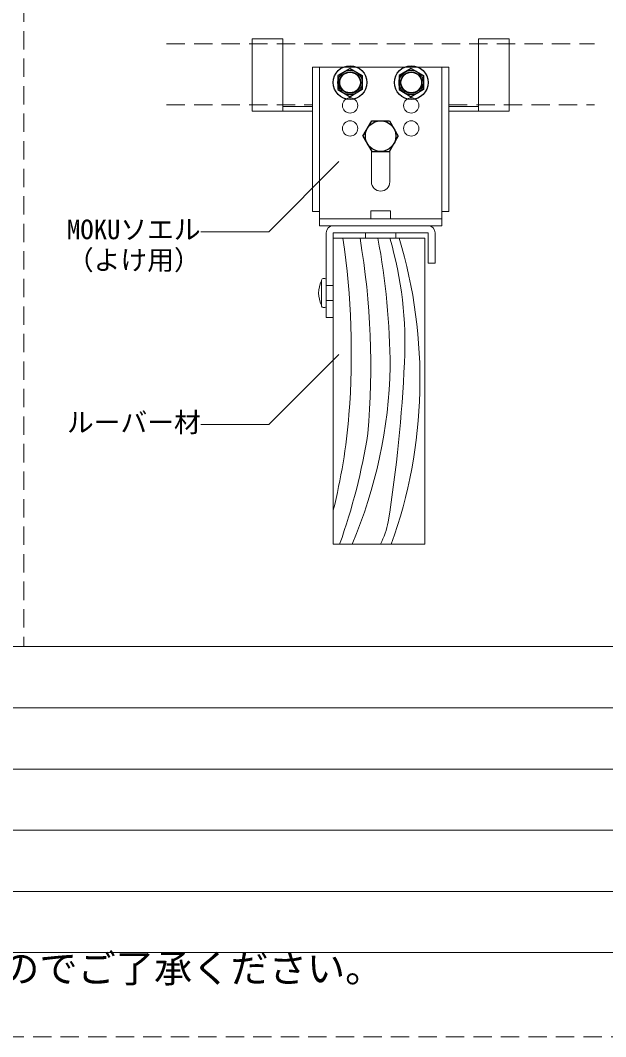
# Model space of a CAD drawing. Units: millimetres on the paper, enlarged 20 times, with parts at other scales. Extents: x -4100 to 4100, y -2860 to 2860.
# Drawn here: x -2425 to -1659, y -2860 to -1531 of the extents above; entities that cross this region are included whole.
import ezdxf
from ezdxf.enums import TextEntityAlignment as Align

# ---------------------------------------------------------------- set-up
doc = ezdxf.new("R2010")
doc.units = ezdxf.units.MM
doc.header["$LTSCALE"] = 20
doc.linetypes.add('DASHED1', pattern=[1.8, 1.2, -0.6])
for name, color, linetype, lineweight in [('3-6_文字・矢印', 7, 'Continuous', 18), ('3-9_躯体他', 4, 'DASHED1', 9), ('3-A_クリップ', 7, 'Continuous', 18), ('3-C_ビス・アンカーボルト・強調図形', 2, 'Continuous', 25), ('F-3_野縁', 3, 'Continuous', 18)]:
    doc.layers.add(name, color=color, linetype=linetype, lineweight=lineweight)
doc.layers.add('F-6_文字・矢印', color=7, linetype='Continuous')
doc.styles.add('ＭＳ ゴシック', font='')
doc.styles.get('ＭＳ ゴシック').set_extended_font_data('MS Gothic')

msp = doc.modelspace()

# ---------------------------------------------------------------- linework, layer by layer
at = {"layer": '3-6_文字・矢印'}
for points in [[(-2188.71, -1807.43), (-2099.48, -1807.43), (-2007.85, -1715.8)], [(-2188.71, -2059.67), (-2099.48, -2059.67), (-2007.85, -1968.04)]]:
    msp.add_lwpolyline(points, dxfattribs=at)
at = {"layer": '3-9_躯体他'}
for p, q in [((-2233.37, -1561.55), (-1673.37, -1561.55)), ((-2233.37, -1641.55), (-2042.57, -1641.55)), ((-1864.17, -1641.55), (-1673.37, -1641.55))]:
    msp.add_line(p, q, dxfattribs=at)
at = {"layer": '3-9_躯体他', "linetype": 'Continuous'}
msp.add_lwpolyline([(-2015.37, -2215.95), (-1895.37, -2215.95), (-1895.37, -1815.95), (-2015.37, -1815.95)], close=True, dxfattribs=at)
for centre, radius, start, end in [((-3025.64, -1966.65), 1033.94, 355.56839, 8.38075), ((-2966.37, -1983.46), 1000.15, 354.96413, 9.64149), ((-2877.99, -1988.72), 937.08, 0.2719, 10.62424), ((-2414.84, -1954.02), 493.3, 357.17405, 16.25363), ((-2540.74, -2000.32), 638.81, 340.27199, 16.77474), ((-3883.04, -1883.89), 1963.17, 351.12129, 357.24248), ((-2560.03, -1972.18), 619.23, 336.81687, 358.88102), ((-2775.6, -1982.44), 783.44, 346.01799, 355.30648), ((-2754.46, -1948.05), 794, 340.28098, 351.07355), ((-2072.1, -2158.67), 131.77, 334.23069, 347.62852)]:
    msp.add_arc(centre, radius, start, end, dxfattribs=at)
at = {"layer": '3-A_クリップ'}
for p, q in [((-2081.37, -1555.15), (-2081.37, -1649.95)), ((-1825.37, -1555.15), (-1825.37, -1649.95)), ((-2042.57, -1592.35), (-2033.37, -1592.35)), ((-2042.57, -1781.15), (-2042.57, -1592.35)), ((-2033.37, -1592.35), (-1873.37, -1592.35)), ((-2033.37, -1790.35), (-2033.37, -1592.35)), ((-1873.37, -1592.35), (-1864.17, -1592.35)), ((-1873.37, -1799.55), (-1873.37, -1592.35)), ((-1864.17, -1781.15), (-1864.17, -1592.35)), ((-2081.37, -1643.55), (-2042.57, -1643.55)), ((-1864.17, -1643.55), (-1825.37, -1643.55)), ((-2121.37, -1649.95), (-2042.57, -1649.95)), ((-1864.17, -1649.95), (-1785.37, -1649.95)), ((-1965.37, -1701.57), (-1965.37, -1742.35)), ((-1941.37, -1701.57), (-1941.37, -1742.35)), ((-1966.37, -1780.11), (-1940.37, -1780.11)), ((-1966.37, -1780.11), (-1966.37, -1790.35)), ((-1943.6, -1780.11), (-1943.37, -1780.11)), ((-1940.37, -1780.11), (-1940.37, -1790.35)), ((-2042.57, -1781.15), (-2033.37, -1781.15)), ((-2033.37, -1790.35), (-2033.37, -1799.55)), ((-2033.37, -1790.35), (-1873.37, -1790.35)), ((-1873.37, -1781.15), (-1864.17, -1781.15)), ((-2033.37, -1799.55), (-1873.37, -1799.55)), ((-1891.37, -1799.55), (-2015.37, -1799.55)), ((-2015.37, -1808.75), (-2015.37, -1919.55)), ((-1891.37, -1808.75), (-2015.37, -1808.75)), ((-1973.37, -1808.75), (-1973.37, -1815.95)), ((-1963.37, -1808.75), (-1973.37, -1808.75)), ((-1933.37, -1815.95), (-1973.37, -1815.95)), ((-1933.37, -1808.75), (-1943.37, -1808.75)), ((-1933.37, -1808.75), (-1933.37, -1815.95)), ((-1891.37, -1848.75), (-1891.37, -1808.75)), ((-1882.17, -1808.75), (-1882.17, -1848.75)), ((-1882.17, -1848.75), (-1891.37, -1848.75)), ((-2024.57, -1877.55), (-2015.37, -1877.55)), ((-2024.57, -1897.55), (-2015.37, -1897.55))]:
    msp.add_line(p, q, dxfattribs=at)
for points in [[(-2081.37, -1555.15), (-2121.37, -1555.15), (-2121.37, -1649.95)], [(-1825.37, -1555.15), (-1785.37, -1555.15), (-1785.37, -1649.95)], [(-2024.57, -1808.75), (-2024.57, -1919.55), (-2015.37, -1919.55)]]:
    msp.add_lwpolyline(points, dxfattribs=at)
for centre in [(-1993.37, -1642.35), (-1913.37, -1642.35), (-1993.37, -1672.35), (-1913.37, -1672.35)]:
    msp.add_circle(centre, 10, dxfattribs=at)
for centre, radius, start, end in [((-1953.37, -1742.35), 12, 180, 0), ((-2015.37, -1808.75), 9.2, 90, 180), ((-1891.37, -1808.75), 9.2, 0, 90)]:
    msp.add_arc(centre, radius, start, end, dxfattribs=at)
at = {"layer": '3-C_ビス・アンカーボルト・強調図形'}
for p, q in [((-1993.37, -1593.88), (-2009.37, -1603.11)), ((-1993.37, -1593.88), (-1977.37, -1603.11)), ((-1913.32, -1593.88), (-1929.32, -1603.11)), ((-1913.32, -1593.88), (-1897.32, -1603.11)), ((-2009.37, -1603.11), (-2009.37, -1621.59)), ((-1929.32, -1603.11), (-1929.32, -1621.59)), ((-2009.37, -1621.59), (-1993.37, -1630.83)), ((-1929.32, -1621.59), (-1913.32, -1630.83)), ((-1941.83, -1662.35), (-1930.28, -1682.35))]:
    msp.add_line(p, q, dxfattribs=at)
at = {"layer": '3-C_ビス・アンカーボルト・強調図形', "lineweight": 18}
for p, q in [((-2030.57, -1904.55), (-2030.57, -1870.55)), ((-2026.57, -1868.55), (-2028.57, -1868.55)), ((-2024.57, -1904.55), (-2024.57, -1870.55)), ((-2028.57, -1906.55), (-2026.57, -1906.55))]:
    msp.add_line(p, q, dxfattribs=at)
at = {"layer": '3-C_ビス・アンカーボルト・強調図形'}
for points in [[(-1977.37, -1603.11), (-1977.37, -1621.59), (-1993.37, -1630.83)], [(-1897.32, -1603.11), (-1897.32, -1621.59), (-1913.32, -1630.83)], [(-1976.47, -1682.35), (-1964.92, -1662.35), (-1941.83, -1662.35)], [(-1976.47, -1682.35), (-1964.92, -1702.35), (-1941.83, -1702.35), (-1930.28, -1682.35)]]:
    msp.add_lwpolyline(points, dxfattribs=at)
for centre, radius in [((-1993.37, -1612.35), 22), ((-1913.32, -1612.35), 22), ((-1993.37, -1612.35), 16), ((-1993.37, -1612.35), 14), ((-1993.37, -1612.35), 13.5), ((-1913.32, -1612.35), 16), ((-1913.32, -1612.35), 14), ((-1913.32, -1612.35), 13.5), ((-1953.37, -1682.35), 20)]:
    msp.add_circle(centre, radius, dxfattribs=at)
at = {"layer": '3-C_ビス・アンカーボルト・強調図形', "lineweight": 18}
for centre, radius, start, end in [((-2000.57, -1887.55), 34, 151.92751, 208.07249), ((-2028.57, -1870.55), 2, 90, 180), ((-2026.57, -1870.55), 2, 0, 90), ((-2028.57, -1904.55), 2, 180, 270), ((-2026.57, -1904.55), 2, 270, 0)]:
    msp.add_arc(centre, radius, start, end, dxfattribs=at)
at = {"layer": 'F-3_野縁', "linetype": 'DASHED1'}
for p, q in [((-2420, -933), (-2420, -2350)), ((-4100, -2860), (4100, -2860))]:
    msp.add_line(p, q, dxfattribs=at)
at = {"layer": 'F-3_野縁'}
for p, q in [((-3820, -2350), (-985, -2350)), ((-3900, -2430), (3900, -2430))]:
    msp.add_line(p, q, dxfattribs=at)
at = {"layer": 'F-3_野縁', "color": 4, "lineweight": 9}
for p, q in [((-3800, -2510), (-1500, -2510)), ((-3800, -2590), (-1500, -2590)), ((-3800, -2670), (-1500, -2670))]:
    msp.add_line(p, q, dxfattribs=at)
at = {"layer": 'F-3_野縁'}
msp.add_lwpolyline([(-3900, 2750), (-3900, -2750), (3900, -2750)], dxfattribs=at)

# ---------------------------------------------------------------- texts
at = {"layer": '3-6_文字・矢印', "style": 'ＭＳ ゴシック'}
for s, p in [('MOKUソエル', (-2363.71, -1824.93)), ('（よけ用）', (-2363.71, -1864.93)), ('ルーバー材', (-2363.71, -2077.17))]:
    msp.add_text(s, height=25.66, dxfattribs=at).set_placement(p, align=Align.BOTTOM_LEFT)
at = {"layer": 'F-6_文字・矢印', "style": 'ＭＳ ゴシック'}
msp.add_text('商品改良等の為、予告無く規格その他を変更することがありますのでご了承ください。', height=36.66, dxfattribs=at).set_placement((-3900, -2800), align=Align.BOTTOM_LEFT)

doc.saveas('drawing.dxf')
